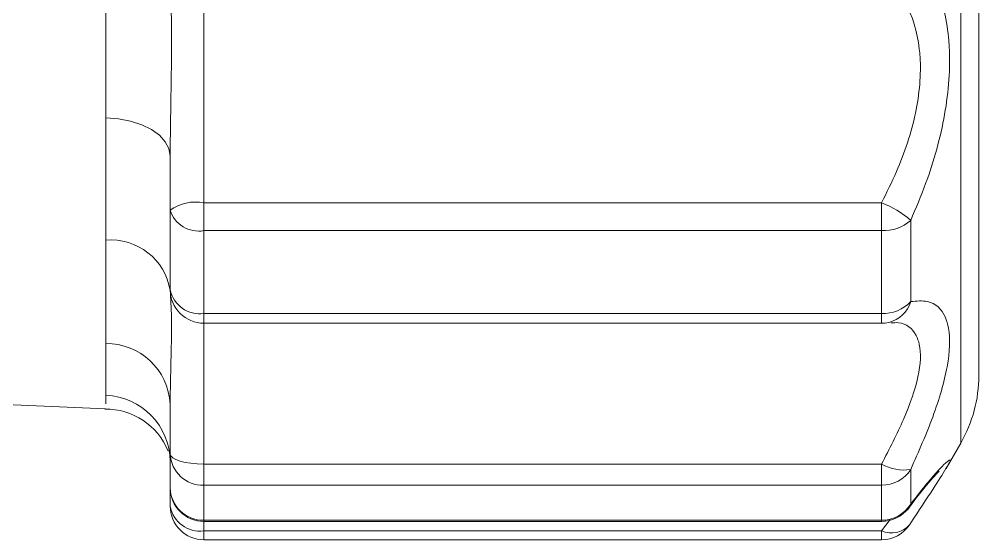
# Model space of a CAD drawing. Extents: x -382 to 1420, y -377 to 265.
# Drawn here: x 232.8643 to 233.309, y -164.6478 to -164.4063 of the extents above; entities that cross this region are included whole.
import ezdxf

# ---------------------------------------------------------------- set-up
doc = ezdxf.new("R2010")
doc.units = 0
doc.header["$MEASUREMENT"] = 0
doc.layers.add('AV-Anno-Iden', color=154, linetype='CONTINUOUS')
doc.layers.add('AV-Detl-Obje-Brkt', color=202, linetype='CONTINUOUS')

# ---------------------------------------------------------------- blocks, each defined once
blk = doc.blocks.new('A$C429A2651')
at = {"layer": 'AV-Detl-Obje-Brkt', "linetype": 'Continuous', "lineweight": 15}
for p, q in [((31.03298919585268, 11.5206901766137), (31.03298919585268, 12.02808611711998)), ((31.04135738750847, 12.0108274312056), (31.04135738750847, 11.55192069303803)), ((30.63672292999036, 11.67151054183296), (30.63672292999036, 11.7490922598231)), ((30.68220644863231, 11.73804588616031), (30.68220644863231, 11.63213042615143)), ((30.63672292999036, 11.61476255951811), (30.63672292999036, 11.67151054183296)), ((30.66659119042106, 11.62869858718523), (30.66659119042106, 11.65385567741623)), ((30.68220644863231, 11.63213042615143), (30.99628001984729, 11.63213042615143)), ((30.68220644863231, 11.63213042615143), (30.68220644863231, 11.6191859399346)), ((30.99628001984729, 11.6191859399346), (30.99628001984729, 11.63213042615143)), ((30.66659119042106, 11.59187528267603), (30.66659119042106, 11.62869858718523)), ((31.00980323014574, 11.62394226355946), (31.00980323014483, 11.58631845243008)), ((30.99628001984729, 11.6191859399346), (30.68220644863231, 11.6191859399346)), ((30.68220644863231, 11.6191859399346), (30.68220644863231, 11.58076162218595)), ((30.99628001984729, 11.58076162218595), (30.99628001984729, 11.6191859399346)), ((30.63672292999036, 11.56687541950805), (30.63672292999036, 11.61476255951811)), ((30.66659119042106, 11.59141452534777), (30.66659119042106, 11.59187528267603)), ((30.68220644863231, 11.58076162218595), (30.99628001984729, 11.58076162218595)), ((30.68220644863231, 11.58076162218595), (30.68220644863231, 11.57626002446386)), ((30.99628001984729, 11.57626002446386), (30.99628001984729, 11.58076162218595)), ((30.68220644863231, 11.57626002446386), (30.99628001984729, 11.57626002446386)), ((30.68220644863231, 11.57626002446386), (30.68220644863231, 11.51095851350283)), ((30.63672292999036, 11.54279184799589), (30.63672292999036, 11.56687541950805)), ((30.32169325376435, 11.55024287884908), (30.63661693088943, 11.53649301416181)), ((30.63672292999036, 11.53892079271145), (30.63672292999036, 11.54279184799589)), ((30.66659119042106, 11.51560319143709), (30.66659119042106, 11.53872316841398)), ((31.02617282505798, 11.50888387607347), (31.03298919585268, 11.5206901766137)), ((30.66659119042106, 11.49997555762047), (30.66659119042106, 11.51560319143709)), ((30.68220644863231, 11.51095851350283), (30.99628001984729, 11.51095851350283)), ((30.68220644863231, 11.51095851350283), (30.68220644863231, 11.50117335306595)), ((30.99628001984729, 11.50117335306595), (30.99628001984729, 11.51095851350283)), ((31.00980323014574, 11.50838827225152), (31.00980323014574, 11.49242090726466)), ((30.99628001984729, 11.50117335306595), (30.68220644863231, 11.50117335306595)), ((30.68220644863231, 11.50117335306595), (30.68220644863231, 11.48486625690884)), ((30.99628001984729, 11.48486625690884), (30.99628001984729, 11.50117335306595)), ((30.66659119042106, 11.4914364570709), (30.66659119042106, 11.49997555762047)), ((30.68220644863231, 11.48486625690884), (30.99628001984729, 11.48486625690884)), ((30.68220644863231, 11.48486625690884), (30.68220644863231, 11.48436029940831)), ((30.68220644863231, 11.48436029940831), (30.99628001984729, 11.48436029940831)), ((30.68220644863231, 11.48436029940831), (30.68220644863231, 11.47995979993857)), ((30.99628001984729, 11.47995979993857), (31.00027611883161, 11.48517174191556)), ((30.99628001984729, 11.48436029940831), (30.99628001984729, 11.48486625690884)), ((31.00934630284246, 11.48288610399641), (31.00980323014574, 11.48369617409526)), ((30.68220644863231, 11.47995979993857), (30.99628001984729, 11.47995979993857)), ((30.68220644863231, 11.47995979993857), (30.68220644863231, 11.47582119885965)), ((30.99628001984729, 11.47582119885965), (30.99628001984729, 11.47995979993857)), ((30.68220644863231, 11.47582119885965), (30.99628001984729, 11.47582119885965))]:
    blk.add_line(p, q, dxfattribs=at)
at = {"layer": 'AV-Detl-Obje-Brkt', "linetype": 'Continuous', "lineweight": 15, "flags": 128}
for points in [[(30.63672292999036, 11.67151054183296), (30.64261816300677, 11.67104358118513), (30.64824972766928, 11.66995217504564), (30.65341302630259, 11.66827597476868), (30.65792047357809, 11.66607587758108), (30.66160831159141, 11.66343181416005), (30.66434255926561, 11.66043984470571), (30.66602387996045, 11.6572086690262), (30.66659119042106, 11.65385567741623)], [(30.66659119042106, 11.51560319143709), (30.66689123322885, 11.51469705972386), (30.66777983117572, 11.51382575014259), (30.66922283594158, 11.51302274663476), (30.67116479366177, 11.51231890817371), (30.67353107598956, 11.5117412828763), (30.67623074802304, 11.51131206855871), (30.67916006287942, 11.51104775968679), (30.68220644863231, 11.51095851350283)], [(31.00980323014574, 11.49242090726466), (31.00893197540245, 11.49083023926914), (31.00869881785366, 11.49050931522333)]]:
    blk.add_lwpolyline(points, dxfattribs=at)
at = {"layer": 'AV-Detl-Obje-Brkt', "linetype": 'Continuous', "lineweight": 15}
for centre, radius, start, end in [((30.67849119194034, 11.61179374603353), 0.02067326027816771, 79.64694803613341, 125.1432641966189), ((30.98037984295661, 11.59060913932399), 0.04446158887176418, 48.56492547242733, 69.04613975819227), ((30.67975138466227, 11.63272863863358), 0.01376343079122044, 197.0261802306485, 280.2751732225998), ((30.99720652038741, 11.63815450916127), 0.01899118273750231, 267.2036680732817, 311.5514663668653), ((30.63915218399143, 11.58709152543861), 0.02777746212388688, 8.953322388957025, 95.01716231094149), ((30.68220644863231, 11.59187528267603), 0.01561525821196242, 179.9999999999935, 270), ((30.6802800821597, 11.59458192554257), 0.01395391244975876, 191.1845704743286, 277.9351434673048), ((30.99700699869572, 11.59822602139093), 0.01747952338782688, 267.6163630773802, 317.0601957438544), ((30.99647067663864, 11.59012374876374), 0.01386496531492117, 283.1913847120362, 344.0705163105612), ((30.99628001984729, 11.59187528267603), 0.01561525821196242, 270, 282.4058470265926), ((30.63696222066847, 11.5372087362889), 0.02966764825948079, 2.926025560354984, 90.46213621202581), ((30.97889635465981, 11.55192069303803), 0.06246103284785856, 330.0000000000084, 0), ((30.6357064217691, 11.51192234352084), 0.03088623634453381, 0.5585659713718124, 88.11397706298423), ((30.63673377346458, 11.50531351706604), 0.03114386244631498, 22.01884196124621, 90.77155916479286), ((30.68163623626242, 11.51622024709422), 0.01505769444670076, 182.3486057429469, 272.1702243904146), ((31.00684670711144, 11.52969366358457), 0.02150954969987943, 240.5768564340813, 277.9004107584802), ((30.99649520856565, 11.51705102162714), 0.01587912671116442, 269.223522615953, 326.938209126835), ((30.68220644863231, 11.49997555762047), 0.01561525821196686, 180, 270), ((30.68195756832574, 11.50023277205628), 0.01536853048181831, 180.9589719549985, 270.9278970806253), ((30.9963739431596, 11.50057907339988), 0.01571309720081551, 269.6575187341673, 328.7217110639228), ((30.68220644863231, 11.4914364570709), 0.01561525821196686, 180.0000000000196, 270), ((30.68041136736429, 11.493878863183), 0.01403433783105018, 190.0222577515317, 277.3486263982087), ((30.99628001984729, 11.49997555762047), 0.01561525821196456, 270, 322.6834986011763), ((30.99628001984729, 11.4914364570709), 0.01561525821196885, 270, 326.7999475862291), ((31.00086024133088, 11.49014296365431), 0.01116580727380602, 245.7825595966433, 319.4645767395674)]:
    blk.add_arc(centre, radius, start, end, dxfattribs=at)
for points, knots in [([(31.00980323014574, 11.75019656190352), (31.01382500183172, 11.74533628798463), (31.02213616327208, 11.73529232618284), (31.02670305355423, 11.7169742651372), (31.0283201325974, 11.6962721797895), (31.02664846368589, 11.6733459273305), (31.01888985691221, 11.64534510439216), (31.01219513903197, 11.62957621843589), (31.00980323014574, 11.62394226355946)], [0, 0, 0, 0, 0.2035780653649057, 0.4207026900582606, 0.4537448468592785, 0.6689428750152597, 0.8817189173091114, 1, 1, 1, 1]), ([(30.66659119042106, 11.73922068341608), (30.66684819526472, 11.73101486200767), (30.66757859598783, 11.70769414238703), (30.66679108936933, 11.6771780914828), (30.66661112242309, 11.65618116439828), (30.66659119042106, 11.65385567741623)], [0, 0, 0, 0, 0.3255858809327085, 0.9253061532209828, 1, 1, 1, 1]), ([(30.99628001984729, 11.63213042615143), (30.99866617553835, 11.63688729301384), (31.00526379218718, 11.6500398228859), (31.01308105193675, 11.67357876710821), (31.014797441665, 11.69307181874365), (31.01317293163902, 11.71045648670906), (31.008473921318, 11.72587390766739), (31.00028922104411, 11.73404389296275), (30.99628001984729, 11.73804588616031)], [0, 0, 0, 0, 0.1207298330520445, 0.3338127346507561, 0.545352464185331, 0.5778317760547949, 0.7932047244633331, 1, 1, 1, 1]), ([(30.66659119042106, 11.59141452534777), (30.66684819526472, 11.58754233496757), (30.66757859598783, 11.57653767599504), (30.66679108936933, 11.55612145606074), (30.66661112242309, 11.54045795844513), (30.66659119042106, 11.53872316841398)], [0, 0, 0, 0, 0.325585880932717, 0.9253061532209814, 1, 1, 1, 1]), ([(31.00980323014483, 11.58631845243008), (31.01252769225357, 11.5865512174837), (31.01946577805938, 11.58714397445738), (31.02513866827303, 11.58193939043804), (31.02826510461909, 11.57159016417745), (31.02768224424381, 11.55703338885223), (31.02099819639443, 11.5338426529047), (31.01344062009775, 11.51665873116917), (31.00980323014574, 11.50838827225152)], [0, 0, 0, 0, 0.1352533485499761, 0.3444347179316208, 0.4210610940523185, 0.6196828177296185, 0.8169569391771967, 1, 1, 1, 1]), ([(30.99628001984729, 11.51095851350283), (30.99990614415492, 11.51797141628731), (31.0073559882876, 11.53237937040967), (31.01414516754812, 11.55213693782071), (31.01474906836938, 11.56449703473072), (31.01157138946382, 11.57305263611988), (31.0070321084786, 11.57683725122251), (31.00176922662286, 11.57649128020103), (31.00055902587337, 11.57641172409467)], [0, 0, 0, 0, 0.2013364961611701, 0.4136442625125041, 0.624580885660587, 0.7062947084331, 0.932462408663261, 1, 1, 1, 1]), ([(31.00980323014574, 11.49242090726466), (31.01252410959933, 11.49588744331277), (31.01945233855622, 11.50471435234294), (31.02520782212378, 11.51093313477713), (31.02812951657506, 11.51317102649728), (31.02879560358906, 11.51310020417759), (31.02631412538994, 11.50918355200656), (31.02613726641994, 11.50890440586272)], [0, 0, 0, 0, 0.2130523286275, 0.5424993415895738, 0.6631721724724131, 0.9759937351703946, 0.9999999999999999, 0.9999999999999999, 0.9999999999999999, 0.9999999999999999]), ([(31.00829132696254, 11.48971148553619), (31.00997732336054, 11.49200255118876), (31.01572322025004, 11.49981053168949), (31.02147138233704, 11.50615226652235), (31.02257058400482, 11.50724058148126), (31.02294354973037, 11.50760985328134)], [0, 0, 0, 0, 0.2153004810006769, 0.7337467418061626, 1, 1, 1, 1]), ([(31.02613726641994, 11.50890440586272), (31.02441487689885, 11.50611351831549), (31.02096067305956, 11.50051647167629), (31.01352913676783, 11.48931312939794), (31.00980323014574, 11.48369617409526)], [0, 0, 0, 0, 0.4986357496610794, 1, 1, 1, 1])]:
    blk.add_open_spline(points, degree=3, knots=knots, dxfattribs=at)

msp = doc.modelspace()

# ---------------------------------------------------------------- block references
at = {"layer": 'AV-Anno-Iden'}
msp.add_blockref('A$C429A2651', (202.2676453580888, -176.1235889894657), dxfattribs=at)

doc.saveas('drawing.dxf')
